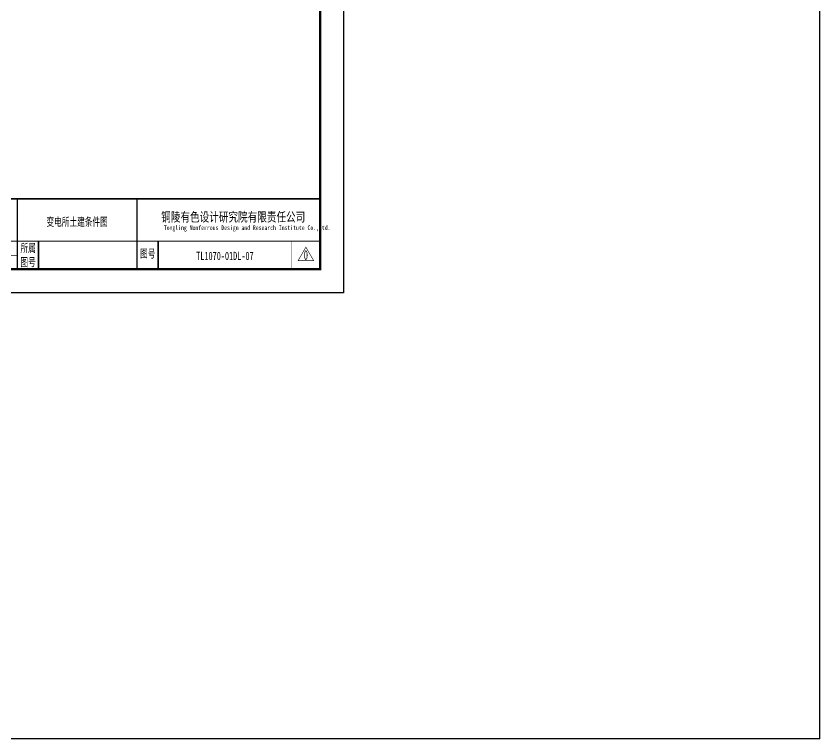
# Model space of a CAD drawing. Header units: millimetres. Extents: x -24326 to 675674, y 148048 to 606396.
# Drawn here: x 641424 to 675674, y 148048 to 178833 of the extents above; entities that cross this region are included whole.
import ezdxf
from ezdxf.enums import TextEntityAlignment as Align

# ---------------------------------------------------------------- set-up
doc = ezdxf.new("R2010")
doc.units = ezdxf.units.MM
doc.layers.add('SW', color=8, linetype='Continuous', lineweight=20)
for name, color, linetype in [('TEXT', 4, 'Continuous'), ('图框', 7, 'Continuous'), ('照明平面设备层', 1, 'Continuous')]:
    doc.layers.add(name, color=color, linetype=linetype)
doc.styles.add('HZ', font='simsun.ttf', dxfattribs={"width": 0.75})
doc.styles.add('标准', font='NSimSun.ttf', dxfattribs={"width": 0.667})

# ---------------------------------------------------------------- blocks, each defined once
blk = doc.blocks.new('3')
at = {"layer": 'TEXT', "color": 7, "lineweight": 25, "style": 'HZ', "width": 0.75}
for s, height, p in [('铜陵有色设计研究院有限责任公司', 400, (221501, 249018)), ('Tongling Nonferrous Design and Research Institute Co.,Ltd.', 200, (221613, 248659))]:
    blk.add_text(s, height=height, dxfattribs=at).set_placement(p)
blk = doc.blocks.new('铜陵有色图签02')
at = {"layer": '图框', "color": 7, "linetype": 'Continuous', "lineweight": 35}
for p, q in [((-12000, 1201), (-12000, 1)), ((-6900, 1202), (-6900, 2))]:
    blk.add_line(p, q, dxfattribs=at)
at = {"layer": '图框', "lineweight": 70, "const_width": 70}
blk.add_lwpolyline([(-17980, 3001), (0, 3001), (-38401, 3001)], dxfattribs=at)
at = {"layer": '图框', "lineweight": 50, "const_width": 50}
for points in [[(-12900, 3001), (-12900, 1)], [(-7800, 3001), (-7800, 1)], [(0, 3000), (0, 0)], [(-23100, 1200), (0, 1200)]]:
    blk.add_lwpolyline(points, dxfattribs=at)
at = {"layer": '图框', "color": 7, "linetype": 'Continuous', "lineweight": 35, "const_width": 25}
blk.add_lwpolyline([(-1200, 1201), (-1200, 0)], dxfattribs=at)
at = {"layer": '图框', "color": 7, "linetype": 'Continuous', "lineweight": 25, "const_width": 25}
for points in [[(-602, 943), (-932, 371), (-272, 371), (-602, 943)], [(-12900, 600), (-18000, 600), (-37501, 600)]]:
    blk.add_lwpolyline(points, dxfattribs=at)
at = {"layer": '图框', "linetype": 'Continuous', "lineweight": 70, "const_width": 70}
blk.add_lwpolyline([(-38401, 1), (0, 0)], dxfattribs=at)
at = {"layer": '图框', "lineweight": 25}
blk.add_blockref('3', (-228268, -246986), dxfattribs=at)
at = {"layer": 'TEXT', "color": 7, "lineweight": 25, "style": '标准', "width": 0.667}
for s, p in [('所属', (-12438, 730)), ('图号', (-7339, 495)), ('图号', (-12438, 130))]:
    blk.add_text(s, height=350, dxfattribs=at).set_placement(p, align=Align.CENTER)

msp = doc.modelspace()

# ---------------------------------------------------------------- linework, layer by layer
at = {"color": 2, "linetype": 'ByBlock', "lineweight": -3, "ltscale": 100}
for q in [(675673.59742, 548047.80554), (-24326.40258, 148047.80554)]:
    msp.add_line((675673.59742, 148047.80554), q, dxfattribs=at)
at = {"layer": '图框', "linetype": 'Continuous', "lineweight": 100, "const_width": 100}
msp.add_lwpolyline([(598473.59742, 168047.80554), (654373.59742, 168047.80554), (654373.59742, 208047.80554), (598473.59742, 208047.80554)], close=True, dxfattribs=at)
at = {"layer": '照明平面设备层', "color": 0, "lineweight": -3, "ltscale": 100}
msp.add_lwpolyline([(595973.59742, 209047.80554), (655373.59742, 209047.80554), (655373.59742, 167047.80554), (595973.59742, 167047.80554)], close=True, dxfattribs=at)

# ---------------------------------------------------------------- block references
at = {"layer": '图框', "lineweight": 25}
msp.add_blockref('铜陵有色图签02', (654373.59742, 168047.80554), dxfattribs=at)

# ---------------------------------------------------------------- texts
at = {"layer": 'SW', "color": 4, "linetype": 'Continuous', "lineweight": 25, "style": '标准', "width": 0.667}
for s, height, p in [('变电所土建条件图', 350, (644024.50883, 169894.71849)), ('TL1070-01DL-07', 350, (650322.91182, 168444.2761)), ('0', 400, (653771.3699, 168455.76591))]:
    msp.add_text(s, height=height, dxfattribs=at).set_placement(p, align=Align.CENTER)

doc.saveas('drawing.dxf')
